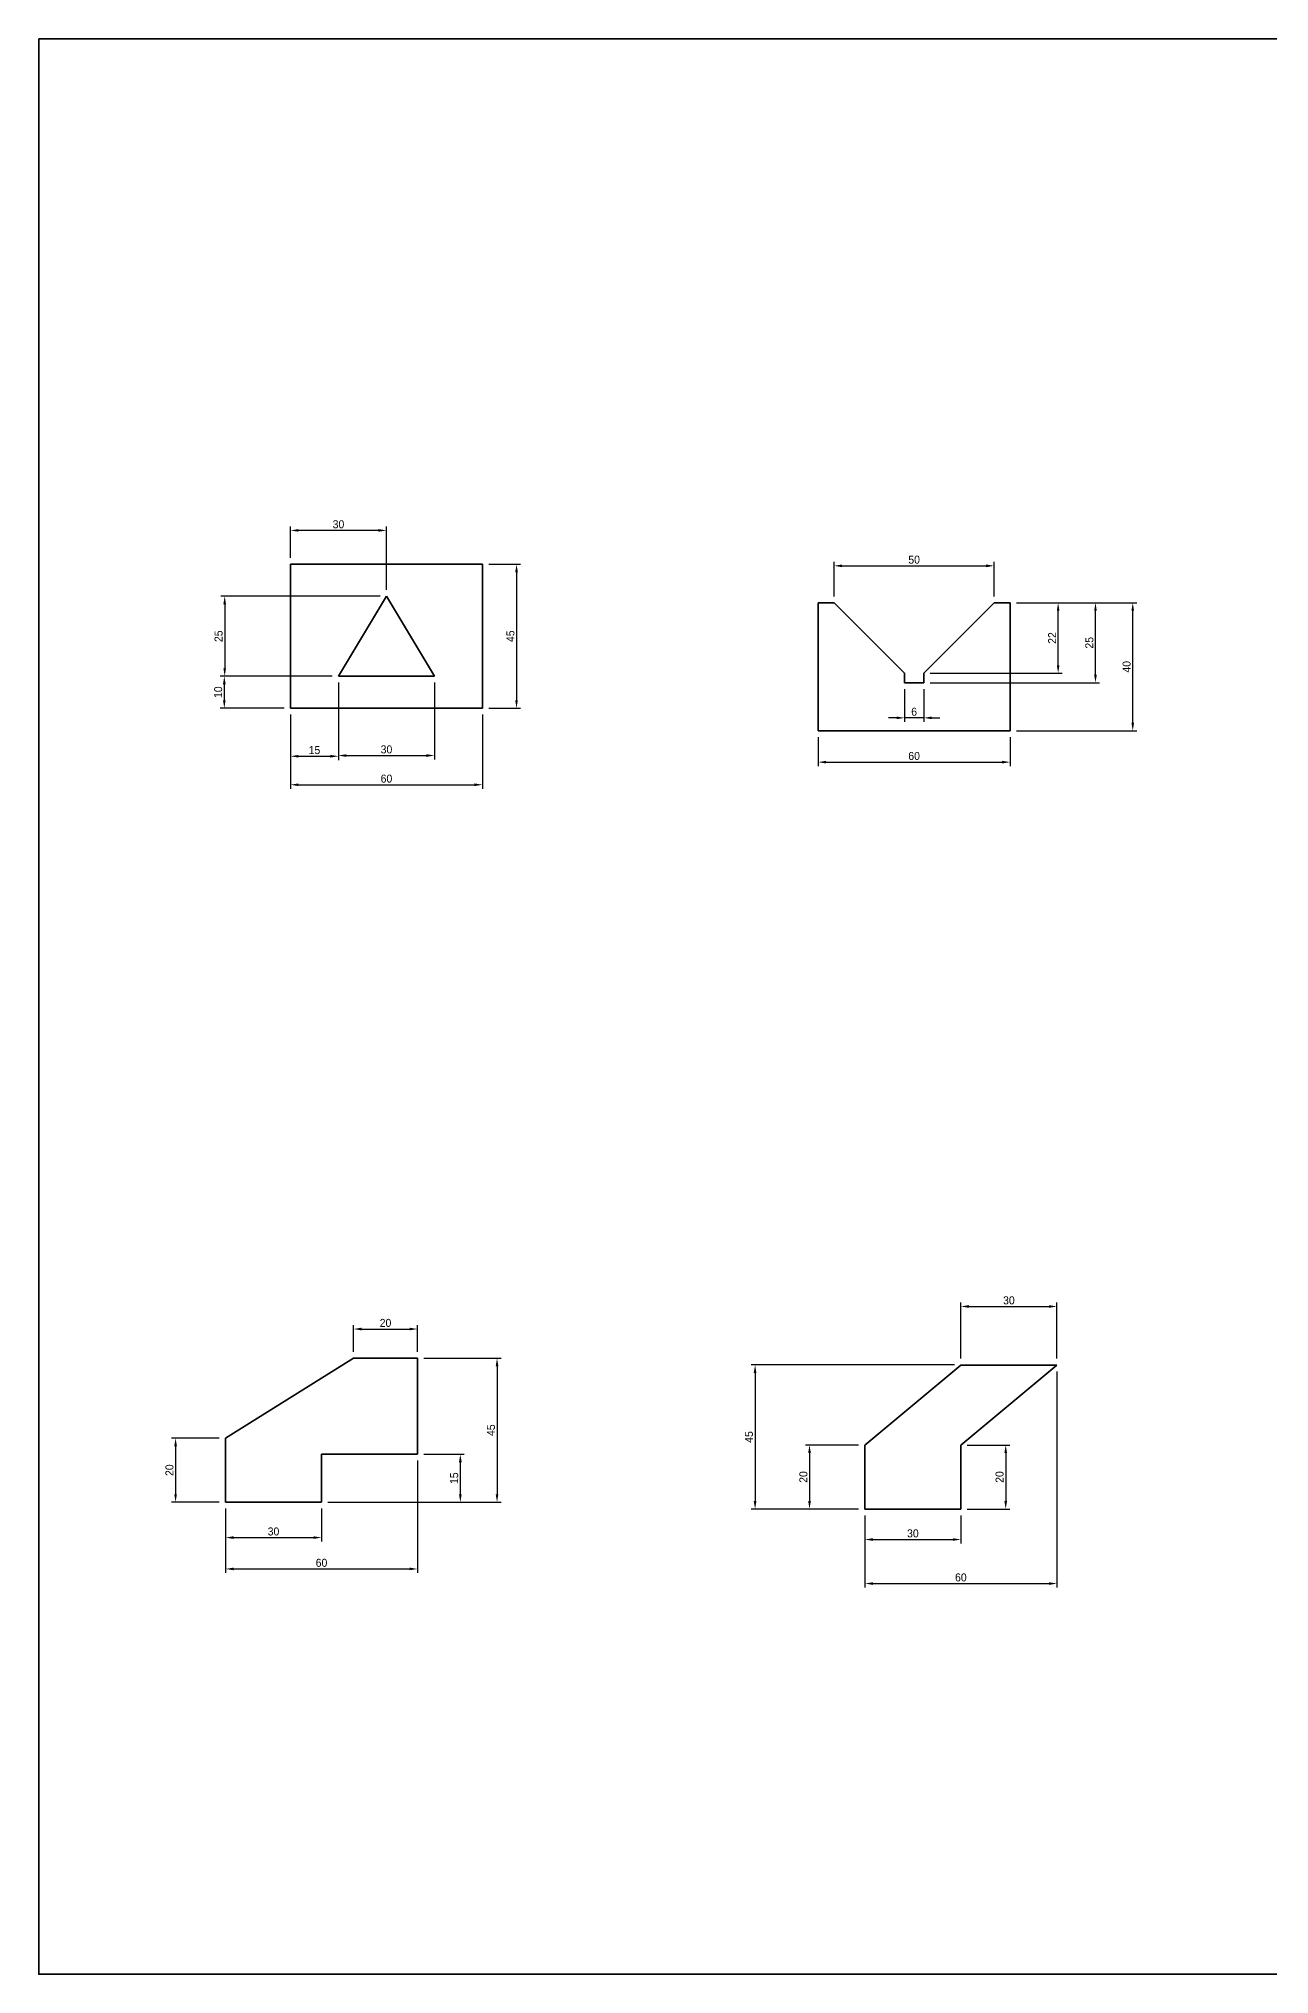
# Model space of a CAD drawing. Header units: millimetres. Extents: x 0 to 5010, y 0 to 6417.
# Drawn here: x 15 to 400, y 5812 to 6417 of the extents above; entities that cross this region are included whole.
import ezdxf

# ---------------------------------------------------------------- set-up
doc = ezdxf.new("R2010")
doc.units = ezdxf.units.MM
doc.header["$LTSCALE"] = 0.3
doc.layers.get('Defpoints').update_dxf_attribs({"color": 6})
for name, color, linetype, lineweight, plot in [('1_윤곽선', 4, 'Continuous', 35, False), ('2_외형선', 7, 'Continuous', 35, False), ('6_가는실선', 3, 'Continuous', 18, False)]:
    doc.layers.add(name, color=color, linetype=linetype, lineweight=lineweight, plot=plot)
doc.styles.get("Standard").update_dxf_attribs({"font": ''})
doc.styles.get('Standard').set_extended_font_data('Gulim')
doc.dimstyles.new('ISO-25', dxfattribs={"dimtxt": 2.5, "dimasz": 2.5, "dimexe": 1.25, "dimexo": 0.625, "dimtad": 1, "dimtxsty": 'Standard', "dimcen": 2.5, "dimadec": 0, "dimazin": 0, "dimtfac": 1, "dimtmove": 0, "dimatfit": 3, "dimfxl": 1, "dimtfill": 1, "dimarcsym": 0})

# ---------------------------------------------------------------- blocks, each defined once
blk = doc.blocks.new('*D1')
at = {"layer": '6_가는실선', "color": 0, "lineweight": -2, "transparency": 16777216}
for p, q in [((113.54, 6006.91), (113.54, 6015.27)), ((116.04, 6014.02), (131.04, 6014.02)), ((133.54, 6006.91), (133.54, 6015.27))]:
    blk.add_line(p, q, dxfattribs=at)
at = {"layer": '6_가는실선', "color": 0, "transparency": 16777216}
for points in [[(116.04, 6014.43), (116.04, 6013.6), (113.54, 6014.02)], [(131.04, 6014.43), (131.04, 6013.6), (133.54, 6014.02)]]:
    blk.add_solid(points, dxfattribs=at)
at = {"layer": 'Defpoints', "color": 0, "transparency": 16777216}
for p in [(133.54, 6014.02), (113.54, 6004.91), (133.54, 6004.91)]:
    blk.add_point(p, dxfattribs=at)
at = {"layer": '6_가는실선', "color": 0, "transparency": 16777216, "insert": (123.54, 6015.92), "char_height": 2.5, "attachment_point": 5, "bg_fill": 3, "box_fill_scale": 1.1, "bg_fill_color": 256, "bg_fill_true_color": 13158600, "bg_fill_transparency": 0}
blk.add_mtext('20', dxfattribs=at)
blk = doc.blocks.new('*D2')
at = {"layer": '6_가는실선', "color": 0, "lineweight": -2, "transparency": 16777216}
for p, q in [((135.54, 6004.91), (159.64, 6004.91)), ((158.39, 6002.41), (158.39, 5962.41)), ((105.54, 5959.91), (159.64, 5959.91))]:
    blk.add_line(p, q, dxfattribs=at)
at = {"layer": '6_가는실선', "color": 0, "transparency": 16777216}
for points in [[(157.98, 6002.41), (158.81, 6002.41), (158.39, 6004.91)], [(157.98, 5962.41), (158.81, 5962.41), (158.39, 5959.91)]]:
    blk.add_solid(points, dxfattribs=at)
at = {"layer": 'Defpoints', "color": 0, "transparency": 16777216}
for p in [(133.54, 6004.91), (103.54, 5959.91), (158.39, 5959.91)]:
    blk.add_point(p, dxfattribs=at)
at = {"layer": '6_가는실선', "color": 0, "transparency": 16777216, "insert": (156.49, 5982.41), "char_height": 2.5, "attachment_point": 5, "rotation": 90, "bg_fill": 3, "box_fill_scale": 1.1, "bg_fill_color": 256, "bg_fill_true_color": 13158600, "bg_fill_transparency": 0}
blk.add_mtext('45', dxfattribs=at)
blk = doc.blocks.new('*D3')
at = {"layer": '6_가는실선', "color": 0, "lineweight": -2, "transparency": 16777216}
for p, q in [((135.54, 5974.91), (148.17, 5974.91)), ((146.92, 5972.41), (146.92, 5962.41)), ((105.54, 5959.91), (148.17, 5959.91))]:
    blk.add_line(p, q, dxfattribs=at)
at = {"layer": '6_가는실선', "color": 0, "transparency": 16777216}
for points in [[(146.5, 5972.41), (147.34, 5972.41), (146.92, 5974.91)], [(146.5, 5962.41), (147.34, 5962.41), (146.92, 5959.91)]]:
    blk.add_solid(points, dxfattribs=at)
at = {"layer": 'Defpoints', "color": 0, "transparency": 16777216}
for p in [(133.54, 5974.91), (103.54, 5959.91), (146.92, 5959.91)]:
    blk.add_point(p, dxfattribs=at)
at = {"layer": '6_가는실선', "color": 0, "transparency": 16777216, "insert": (145.01, 5967.41), "char_height": 2.5, "attachment_point": 5, "rotation": 90, "bg_fill": 3, "box_fill_scale": 1.1, "bg_fill_color": 256, "bg_fill_true_color": 13158600, "bg_fill_transparency": 0}
blk.add_mtext('15', dxfattribs=at)
blk = doc.blocks.new('*D4')
at = {"layer": '6_가는실선', "color": 0, "lineweight": -2, "transparency": 16777216}
for p, q in [((133.54, 5972.91), (133.54, 5937.8)), ((73.54, 5957.91), (73.54, 5937.8)), ((76.04, 5939.05), (131.04, 5939.05))]:
    blk.add_line(p, q, dxfattribs=at)
at = {"layer": '6_가는실선', "color": 0, "transparency": 16777216}
for points in [[(76.04, 5939.47), (76.04, 5938.64), (73.54, 5939.05)], [(131.04, 5939.47), (131.04, 5938.64), (133.54, 5939.05)]]:
    blk.add_solid(points, dxfattribs=at)
at = {"layer": 'Defpoints', "color": 0, "transparency": 16777216}
for p in [(133.54, 5974.91), (73.54, 5959.91), (133.54, 5939.05)]:
    blk.add_point(p, dxfattribs=at)
at = {"layer": '6_가는실선', "color": 0, "transparency": 16777216, "insert": (103.54, 5940.96), "char_height": 2.5, "attachment_point": 5, "bg_fill": 3, "box_fill_scale": 1.1, "bg_fill_color": 256, "bg_fill_true_color": 13158600, "bg_fill_transparency": 0}
blk.add_mtext('60', dxfattribs=at)
blk = doc.blocks.new('*D5')
at = {"layer": '6_가는실선', "color": 0, "lineweight": -2, "transparency": 16777216}
for p, q in [((73.54, 5957.91), (73.54, 5947.6)), ((103.54, 5957.91), (103.54, 5947.6)), ((76.04, 5948.85), (101.04, 5948.85))]:
    blk.add_line(p, q, dxfattribs=at)
at = {"layer": '6_가는실선', "color": 0, "transparency": 16777216}
for points in [[(76.04, 5949.26), (76.04, 5948.43), (73.54, 5948.85)], [(101.04, 5949.26), (101.04, 5948.43), (103.54, 5948.85)]]:
    blk.add_solid(points, dxfattribs=at)
at = {"layer": 'Defpoints', "color": 0, "transparency": 16777216}
for p in [(73.54, 5959.91), (103.54, 5959.91), (103.54, 5948.85)]:
    blk.add_point(p, dxfattribs=at)
at = {"layer": '6_가는실선', "color": 0, "transparency": 16777216, "insert": (88.54, 5950.75), "char_height": 2.5, "attachment_point": 5, "bg_fill": 3, "box_fill_scale": 1.1, "bg_fill_color": 256, "bg_fill_true_color": 13158600, "bg_fill_transparency": 0}
blk.add_mtext('30', dxfattribs=at)
blk = doc.blocks.new('*D6')
at = {"layer": '6_가는실선', "color": 0, "lineweight": -2, "transparency": 16777216}
for p, q in [((71.54, 5979.91), (56.69, 5979.91)), ((57.94, 5977.41), (57.94, 5962.41)), ((71.54, 5959.91), (56.69, 5959.91))]:
    blk.add_line(p, q, dxfattribs=at)
at = {"layer": '6_가는실선', "color": 0, "transparency": 16777216}
for points in [[(57.52, 5977.41), (58.36, 5977.41), (57.94, 5979.91)], [(57.52, 5962.41), (58.36, 5962.41), (57.94, 5959.91)]]:
    blk.add_solid(points, dxfattribs=at)
at = {"layer": 'Defpoints', "color": 0, "transparency": 16777216}
for p in [(73.54, 5979.91), (57.94, 5959.91), (73.54, 5959.91)]:
    blk.add_point(p, dxfattribs=at)
at = {"layer": '6_가는실선', "color": 0, "transparency": 16777216, "insert": (56.03, 5969.91), "char_height": 2.5, "attachment_point": 5, "rotation": 90, "bg_fill": 3, "box_fill_scale": 1.1, "bg_fill_color": 256, "bg_fill_true_color": 13158600, "bg_fill_transparency": 0}
blk.add_mtext('20', dxfattribs=at)
blk = doc.blocks.new('*D7')
at = {"layer": '6_가는실선', "color": 0, "lineweight": -2, "transparency": 16777216}
for p, q in [((303.34, 6004.78), (303.34, 6022.31)), ((305.84, 6021.06), (330.84, 6021.06)), ((333.34, 6004.78), (333.34, 6022.31))]:
    blk.add_line(p, q, dxfattribs=at)
at = {"layer": '6_가는실선', "color": 0, "transparency": 16777216}
for points in [[(305.84, 6021.48), (305.84, 6020.64), (303.34, 6021.06)], [(330.84, 6021.48), (330.84, 6020.64), (333.34, 6021.06)]]:
    blk.add_solid(points, dxfattribs=at)
at = {"layer": 'Defpoints', "color": 0, "transparency": 16777216}
for p in [(333.34, 6021.06), (303.34, 6002.78), (333.34, 6002.78)]:
    blk.add_point(p, dxfattribs=at)
at = {"layer": '6_가는실선', "color": 0, "transparency": 16777216, "insert": (318.34, 6022.97), "char_height": 2.5, "attachment_point": 5, "bg_fill": 3, "box_fill_scale": 1.1, "bg_fill_color": 256, "bg_fill_true_color": 13158600, "bg_fill_transparency": 0}
blk.add_mtext('30', dxfattribs=at)
blk = doc.blocks.new('*D8')
at = {"layer": '6_가는실선', "color": 0, "lineweight": -2, "transparency": 16777216}
for p, q in [((301.34, 6002.78), (237.78, 6002.78)), ((239.03, 6000.28), (239.03, 5960.28)), ((271.34, 5957.78), (237.78, 5957.78))]:
    blk.add_line(p, q, dxfattribs=at)
at = {"layer": '6_가는실선', "color": 0, "transparency": 16777216}
for points in [[(238.61, 6000.28), (239.45, 6000.28), (239.03, 6002.78)], [(238.61, 5960.28), (239.45, 5960.28), (239.03, 5957.78)]]:
    blk.add_solid(points, dxfattribs=at)
at = {"layer": 'Defpoints', "color": 0, "transparency": 16777216}
for p in [(303.34, 6002.78), (239.03, 5957.78), (273.34, 5957.78)]:
    blk.add_point(p, dxfattribs=at)
at = {"layer": '6_가는실선', "color": 0, "transparency": 16777216, "insert": (237.12, 5980.28), "char_height": 2.5, "attachment_point": 5, "rotation": 90, "bg_fill": 3, "box_fill_scale": 1.1, "bg_fill_color": 256, "bg_fill_true_color": 13158600, "bg_fill_transparency": 0}
blk.add_mtext('45', dxfattribs=at)
blk = doc.blocks.new('*D9')
at = {"layer": '6_가는실선', "color": 0, "lineweight": -2, "transparency": 16777216}
for p, q in [((271.34, 5977.78), (254.79, 5977.78)), ((256.04, 5975.28), (256.04, 5960.28)), ((271.34, 5957.78), (254.79, 5957.78))]:
    blk.add_line(p, q, dxfattribs=at)
at = {"layer": '6_가는실선', "color": 0, "transparency": 16777216}
for points in [[(255.62, 5975.28), (256.46, 5975.28), (256.04, 5977.78)], [(255.62, 5960.28), (256.46, 5960.28), (256.04, 5957.78)]]:
    blk.add_solid(points, dxfattribs=at)
at = {"layer": 'Defpoints', "color": 0, "transparency": 16777216}
for p in [(273.34, 5977.78), (256.04, 5957.78), (273.34, 5957.78)]:
    blk.add_point(p, dxfattribs=at)
at = {"layer": '6_가는실선', "color": 0, "transparency": 16777216, "insert": (254.13, 5967.78), "char_height": 2.5, "attachment_point": 5, "rotation": 90, "bg_fill": 3, "box_fill_scale": 1.1, "bg_fill_color": 256, "bg_fill_true_color": 13158600, "bg_fill_transparency": 0}
blk.add_mtext('20', dxfattribs=at)
blk = doc.blocks.new('*D10')
at = {"layer": '6_가는실선', "color": 0, "lineweight": -2, "transparency": 16777216}
for p, q in [((305.34, 5977.78), (318.6, 5977.78)), ((317.35, 5975.28), (317.35, 5960.28)), ((305.34, 5957.78), (318.6, 5957.78))]:
    blk.add_line(p, q, dxfattribs=at)
at = {"layer": '6_가는실선', "color": 0, "transparency": 16777216}
for points in [[(316.93, 5975.28), (317.77, 5975.28), (317.35, 5977.78)], [(316.93, 5960.28), (317.77, 5960.28), (317.35, 5957.78)]]:
    blk.add_solid(points, dxfattribs=at)
at = {"layer": 'Defpoints', "color": 0, "transparency": 16777216}
for p in [(303.34, 5977.78), (303.34, 5957.78), (317.35, 5957.78)]:
    blk.add_point(p, dxfattribs=at)
at = {"layer": '6_가는실선', "color": 0, "transparency": 16777216, "insert": (315.44, 5967.78), "char_height": 2.5, "attachment_point": 5, "rotation": 90, "bg_fill": 3, "box_fill_scale": 1.1, "bg_fill_color": 256, "bg_fill_true_color": 13158600, "bg_fill_transparency": 0}
blk.add_mtext('20', dxfattribs=at)
blk = doc.blocks.new('*D11')
at = {"layer": '6_가는실선', "color": 0, "lineweight": -2, "transparency": 16777216}
for p, q in [((273.34, 5955.78), (273.34, 5947)), ((303.34, 5955.78), (303.34, 5947)), ((275.84, 5948.25), (300.84, 5948.25))]:
    blk.add_line(p, q, dxfattribs=at)
at = {"layer": '6_가는실선', "color": 0, "transparency": 16777216}
for points in [[(275.84, 5948.66), (275.84, 5947.83), (273.34, 5948.25)], [(300.84, 5948.66), (300.84, 5947.83), (303.34, 5948.25)]]:
    blk.add_solid(points, dxfattribs=at)
at = {"layer": 'Defpoints', "color": 0, "transparency": 16777216}
for p in [(273.34, 5957.78), (303.34, 5957.78), (303.34, 5948.25)]:
    blk.add_point(p, dxfattribs=at)
at = {"layer": '6_가는실선', "color": 0, "transparency": 16777216, "insert": (288.34, 5950.15), "char_height": 2.5, "attachment_point": 5, "bg_fill": 3, "box_fill_scale": 1.1, "bg_fill_color": 256, "bg_fill_true_color": 13158600, "bg_fill_transparency": 0}
blk.add_mtext('30', dxfattribs=at)
blk = doc.blocks.new('*D12')
at = {"layer": '6_가는실선', "color": 0, "lineweight": -2, "transparency": 16777216}
for p, q in [((333.34, 6000.78), (333.34, 5933.24)), ((273.34, 5955.78), (273.34, 5933.24)), ((275.84, 5934.49), (330.84, 5934.49))]:
    blk.add_line(p, q, dxfattribs=at)
at = {"layer": '6_가는실선', "color": 0, "transparency": 16777216}
for points in [[(275.84, 5934.9), (275.84, 5934.07), (273.34, 5934.49)], [(330.84, 5934.9), (330.84, 5934.07), (333.34, 5934.49)]]:
    blk.add_solid(points, dxfattribs=at)
at = {"layer": 'Defpoints', "color": 0, "transparency": 16777216}
for p in [(333.34, 6002.78), (273.34, 5957.78), (333.34, 5934.49)]:
    blk.add_point(p, dxfattribs=at)
at = {"layer": '6_가는실선', "color": 0, "transparency": 16777216, "insert": (303.34, 5936.39), "char_height": 2.5, "attachment_point": 5, "bg_fill": 3, "box_fill_scale": 1.1, "bg_fill_color": 256, "bg_fill_true_color": 13158600, "bg_fill_transparency": 0}
blk.add_mtext('60', dxfattribs=at)
blk = doc.blocks.new('*D50')
at = {"layer": '6_가는실선', "color": 0, "lineweight": -2, "transparency": 16777216}
for p, q in [((93.84, 6255), (93.84, 6264.81)), ((121.34, 6263.56), (96.34, 6263.56)), ((123.84, 6245), (123.84, 6264.81))]:
    blk.add_line(p, q, dxfattribs=at)
at = {"layer": '6_가는실선', "color": 0, "transparency": 16777216}
for points in [[(96.34, 6263.97), (96.34, 6263.14), (93.84, 6263.56)], [(121.34, 6263.97), (121.34, 6263.14), (123.84, 6263.56)]]:
    blk.add_solid(points, dxfattribs=at)
at = {"layer": 'Defpoints', "color": 0, "transparency": 16777216}
for p in [(93.84, 6263.56), (93.84, 6253), (123.84, 6243)]:
    blk.add_point(p, dxfattribs=at)
at = {"layer": '6_가는실선', "color": 0, "transparency": 16777216, "insert": (108.84, 6265.46), "char_height": 2.5, "attachment_point": 5, "bg_fill": 3, "box_fill_scale": 1.1, "bg_fill_color": 256, "bg_fill_true_color": 13158600, "bg_fill_transparency": 0}
blk.add_mtext('30', dxfattribs=at)
blk = doc.blocks.new('*D51')
at = {"layer": '6_가는실선', "color": 0, "lineweight": -2, "transparency": 16777216}
for p, q in [((121.84, 6243), (72.04, 6243)), ((73.29, 6240.5), (73.29, 6220.5)), ((106.84, 6218), (72.04, 6218))]:
    blk.add_line(p, q, dxfattribs=at)
at = {"layer": '6_가는실선', "color": 0, "transparency": 16777216}
for points in [[(72.87, 6240.5), (73.7, 6240.5), (73.29, 6243)], [(72.87, 6220.5), (73.7, 6220.5), (73.29, 6218)]]:
    blk.add_solid(points, dxfattribs=at)
at = {"layer": 'Defpoints', "color": 0, "transparency": 16777216}
for p in [(123.84, 6243), (73.29, 6218), (108.84, 6218)]:
    blk.add_point(p, dxfattribs=at)
at = {"layer": '6_가는실선', "color": 0, "transparency": 16777216, "insert": (71.38, 6230.5), "char_height": 2.5, "attachment_point": 5, "rotation": 90, "bg_fill": 3, "box_fill_scale": 1.1, "bg_fill_color": 256, "bg_fill_true_color": 13158600, "bg_fill_transparency": 0}
blk.add_mtext('25', dxfattribs=at)
blk = doc.blocks.new('*D52')
at = {"layer": '6_가는실선', "color": 0, "lineweight": -2, "transparency": 16777216}
for p, q in [((106.84, 6218), (71.91, 6218)), ((73.16, 6215.5), (73.16, 6210.5)), ((91.84, 6208), (71.91, 6208))]:
    blk.add_line(p, q, dxfattribs=at)
at = {"layer": '6_가는실선', "color": 0, "transparency": 16777216}
for points in [[(72.74, 6215.5), (73.58, 6215.5), (73.16, 6218)], [(72.74, 6210.5), (73.58, 6210.5), (73.16, 6208)]]:
    blk.add_solid(points, dxfattribs=at)
at = {"layer": 'Defpoints', "color": 0, "transparency": 16777216}
for p in [(108.84, 6218), (93.84, 6208)]:
    blk.add_point(p, dxfattribs=at)
at = {"layer": '6_가는실선', "color": 0, "transparency": 16777216, "insert": (71.25, 6213), "char_height": 2.5, "attachment_point": 5, "rotation": 90, "bg_fill": 3, "box_fill_scale": 1.1, "bg_fill_color": 256, "bg_fill_true_color": 13158600, "bg_fill_transparency": 0}
blk.add_mtext('10', dxfattribs=at)
at = {"layer": 'Defpoints', "color": 0, "transparency": 16777216}
blk.add_point((73.16, 6208), dxfattribs=at)
blk = doc.blocks.new('*D53')
at = {"layer": '6_가는실선', "color": 0, "lineweight": -2, "transparency": 16777216}
for p, q in [((108.84, 6216), (108.84, 6191.74)), ((93.84, 6206), (93.84, 6191.74)), ((96.34, 6192.99), (106.34, 6192.99))]:
    blk.add_line(p, q, dxfattribs=at)
at = {"layer": '6_가는실선', "color": 0, "transparency": 16777216}
for points in [[(96.34, 6193.4), (96.34, 6192.57), (93.84, 6192.99)], [(106.34, 6193.4), (106.34, 6192.57), (108.84, 6192.99)]]:
    blk.add_solid(points, dxfattribs=at)
at = {"layer": 'Defpoints', "color": 0, "transparency": 16777216}
for p in [(108.84, 6218), (93.84, 6208), (108.84, 6192.99)]:
    blk.add_point(p, dxfattribs=at)
at = {"layer": '6_가는실선', "color": 0, "transparency": 16777216, "insert": (101.34, 6194.9), "char_height": 2.5, "attachment_point": 5, "bg_fill": 3, "box_fill_scale": 1.1, "bg_fill_color": 256, "bg_fill_true_color": 13158600, "bg_fill_transparency": 0}
blk.add_mtext('15', dxfattribs=at)
blk = doc.blocks.new('*D54')
at = {"layer": '6_가는실선', "color": 0, "lineweight": -2, "transparency": 16777216}
for p, q in [((108.84, 6216), (108.84, 6191.96)), ((138.84, 6216), (138.84, 6191.96)), ((111.34, 6193.21), (136.34, 6193.21))]:
    blk.add_line(p, q, dxfattribs=at)
at = {"layer": '6_가는실선', "color": 0, "transparency": 16777216}
for points in [[(111.34, 6193.63), (111.34, 6192.79), (108.84, 6193.21)], [(136.34, 6193.63), (136.34, 6192.79), (138.84, 6193.21)]]:
    blk.add_solid(points, dxfattribs=at)
at = {"layer": 'Defpoints', "color": 0, "transparency": 16777216}
for p in [(108.84, 6218), (138.84, 6218), (138.84, 6193.21)]:
    blk.add_point(p, dxfattribs=at)
at = {"layer": '6_가는실선', "color": 0, "transparency": 16777216, "insert": (123.84, 6195.12), "char_height": 2.5, "attachment_point": 5, "bg_fill": 3, "box_fill_scale": 1.1, "bg_fill_color": 256, "bg_fill_true_color": 13158600, "bg_fill_transparency": 0}
blk.add_mtext('30', dxfattribs=at)
blk = doc.blocks.new('*D55')
at = {"layer": '6_가는실선', "color": 0, "lineweight": -2, "transparency": 16777216}
for p, q in [((155.84, 6253), (165.74, 6253)), ((164.49, 6250.5), (164.49, 6210.5)), ((155.84, 6208), (165.74, 6208))]:
    blk.add_line(p, q, dxfattribs=at)
at = {"layer": '6_가는실선', "color": 0, "transparency": 16777216}
for points in [[(164.07, 6250.5), (164.9, 6250.5), (164.49, 6253)], [(164.07, 6210.5), (164.9, 6210.5), (164.49, 6208)]]:
    blk.add_solid(points, dxfattribs=at)
at = {"layer": 'Defpoints', "color": 0, "transparency": 16777216}
for p in [(153.84, 6253), (153.84, 6208), (164.49, 6208)]:
    blk.add_point(p, dxfattribs=at)
at = {"layer": '6_가는실선', "color": 0, "transparency": 16777216, "insert": (162.58, 6230.5), "char_height": 2.5, "attachment_point": 5, "rotation": 90, "bg_fill": 3, "box_fill_scale": 1.1, "bg_fill_color": 256, "bg_fill_true_color": 13158600, "bg_fill_transparency": 0}
blk.add_mtext('45', dxfattribs=at)
blk = doc.blocks.new('*D56')
at = {"layer": '6_가는실선', "color": 0, "lineweight": -2, "transparency": 16777216}
for p, q in [((93.84, 6206), (93.84, 6182.83)), ((153.84, 6206), (153.84, 6182.83)), ((96.34, 6184.08), (151.34, 6184.08))]:
    blk.add_line(p, q, dxfattribs=at)
at = {"layer": '6_가는실선', "color": 0, "transparency": 16777216}
for points in [[(96.34, 6184.5), (96.34, 6183.67), (93.84, 6184.08)], [(151.34, 6184.5), (151.34, 6183.67), (153.84, 6184.08)]]:
    blk.add_solid(points, dxfattribs=at)
at = {"layer": 'Defpoints', "color": 0, "transparency": 16777216}
for p in [(93.84, 6208), (153.84, 6208), (153.84, 6184.08)]:
    blk.add_point(p, dxfattribs=at)
at = {"layer": '6_가는실선', "color": 0, "transparency": 16777216, "insert": (123.84, 6185.99), "char_height": 2.5, "attachment_point": 5, "bg_fill": 3, "box_fill_scale": 1.1, "bg_fill_color": 256, "bg_fill_true_color": 13158600, "bg_fill_transparency": 0}
blk.add_mtext('60', dxfattribs=at)
blk = doc.blocks.new('*D57')
at = {"layer": '6_가는실선', "color": 0, "lineweight": -2, "transparency": 16777216}
for p, q in [((258.73, 6198.94), (258.73, 6189.9)), ((318.73, 6198.94), (318.73, 6189.9)), ((261.23, 6191.15), (316.23, 6191.15))]:
    blk.add_line(p, q, dxfattribs=at)
at = {"layer": '6_가는실선', "color": 0, "transparency": 16777216}
for points in [[(261.23, 6191.57), (261.23, 6190.74), (258.73, 6191.15)], [(316.23, 6191.57), (316.23, 6190.74), (318.73, 6191.15)]]:
    blk.add_solid(points, dxfattribs=at)
at = {"layer": 'Defpoints', "color": 0, "transparency": 16777216}
for p in [(258.73, 6200.94), (318.73, 6200.94), (318.73, 6191.15)]:
    blk.add_point(p, dxfattribs=at)
at = {"layer": '6_가는실선', "color": 0, "transparency": 16777216, "insert": (288.73, 6193.06), "char_height": 2.5, "attachment_point": 5, "bg_fill": 3, "box_fill_scale": 1.1, "bg_fill_color": 256, "bg_fill_true_color": 13158600, "bg_fill_transparency": 0}
blk.add_mtext('60', dxfattribs=at)
blk = doc.blocks.new('*D58')
at = {"layer": '6_가는실선', "color": 0, "lineweight": -2, "transparency": 16777216}
for p, q in [((320.73, 6240.94), (358.3, 6240.94)), ((357.05, 6203.44), (357.05, 6238.44)), ((320.73, 6200.94), (358.3, 6200.94))]:
    blk.add_line(p, q, dxfattribs=at)
at = {"layer": '6_가는실선', "color": 0, "transparency": 16777216}
for points in [[(356.64, 6238.44), (357.47, 6238.44), (357.05, 6240.94)], [(356.64, 6203.44), (357.47, 6203.44), (357.05, 6200.94)]]:
    blk.add_solid(points, dxfattribs=at)
at = {"layer": 'Defpoints', "color": 0, "transparency": 16777216}
for p in [(318.73, 6240.94), (357.05, 6240.94), (318.73, 6200.94)]:
    blk.add_point(p, dxfattribs=at)
at = {"layer": '6_가는실선', "color": 0, "transparency": 16777216, "insert": (355.14, 6220.94), "char_height": 2.5, "attachment_point": 5, "rotation": 90, "bg_fill": 3, "box_fill_scale": 1.1, "bg_fill_color": 256, "bg_fill_true_color": 13158600, "bg_fill_transparency": 0}
blk.add_mtext('40', dxfattribs=at)
blk = doc.blocks.new('*D59')
at = {"layer": '6_가는실선', "color": 0, "lineweight": -2, "transparency": 16777216}
for p, q in [((320.73, 6240.94), (346.64, 6240.94)), ((345.39, 6218.44), (345.39, 6238.44)), ((293.73, 6215.94), (346.64, 6215.94))]:
    blk.add_line(p, q, dxfattribs=at)
at = {"layer": '6_가는실선', "color": 0, "transparency": 16777216}
for points in [[(344.98, 6238.44), (345.81, 6238.44), (345.39, 6240.94)], [(344.98, 6218.44), (345.81, 6218.44), (345.39, 6215.94)]]:
    blk.add_solid(points, dxfattribs=at)
at = {"layer": 'Defpoints', "color": 0, "transparency": 16777216}
for p in [(318.73, 6240.94), (345.39, 6240.94), (291.73, 6215.94)]:
    blk.add_point(p, dxfattribs=at)
at = {"layer": '6_가는실선', "color": 0, "transparency": 16777216, "insert": (343.49, 6228.44), "char_height": 2.5, "attachment_point": 5, "rotation": 90, "bg_fill": 3, "box_fill_scale": 1.1, "bg_fill_color": 256, "bg_fill_true_color": 13158600, "bg_fill_transparency": 0}
blk.add_mtext('25', dxfattribs=at)
blk = doc.blocks.new('*D60')
at = {"layer": '6_가는실선', "color": 0, "lineweight": -2, "transparency": 16777216}
for p, q in [((320.73, 6240.94), (334.99, 6240.94)), ((333.74, 6221.44), (333.74, 6238.44)), ((293.73, 6218.94), (334.99, 6218.94))]:
    blk.add_line(p, q, dxfattribs=at)
at = {"layer": '6_가는실선', "color": 0, "transparency": 16777216}
for points in [[(333.32, 6238.44), (334.15, 6238.44), (333.74, 6240.94)], [(333.32, 6221.44), (334.15, 6221.44), (333.74, 6218.94)]]:
    blk.add_solid(points, dxfattribs=at)
at = {"layer": 'Defpoints', "color": 0, "transparency": 16777216}
for p in [(318.73, 6240.94), (333.74, 6240.94), (291.73, 6218.94)]:
    blk.add_point(p, dxfattribs=at)
at = {"layer": '6_가는실선', "color": 0, "transparency": 16777216, "insert": (331.86, 6229.94), "char_height": 2.5, "attachment_point": 5, "rotation": 90, "bg_fill": 3, "box_fill_scale": 1.1, "bg_fill_color": 256, "bg_fill_true_color": 13158600, "bg_fill_transparency": 0}
blk.add_mtext('22', dxfattribs=at)
blk = doc.blocks.new('*D61')
at = {"layer": '6_가는실선', "color": 0, "lineweight": -2, "transparency": 16777216}
for p, q in [((285.73, 6213.94), (285.73, 6203.74)), ((291.73, 6213.94), (291.73, 6203.74)), ((283.23, 6204.99), (280.73, 6204.99)), ((291.73, 6204.99), (285.73, 6204.99)), ((294.23, 6204.99), (296.73, 6204.99))]:
    blk.add_line(p, q, dxfattribs=at)
at = {"layer": '6_가는실선', "color": 0, "transparency": 16777216}
for points in [[(283.23, 6205.4), (283.23, 6204.57), (285.73, 6204.99)], [(294.23, 6205.4), (294.23, 6204.57), (291.73, 6204.99)]]:
    blk.add_solid(points, dxfattribs=at)
at = {"layer": 'Defpoints', "color": 0, "transparency": 16777216}
for p in [(285.73, 6215.94), (291.73, 6215.94)]:
    blk.add_point(p, dxfattribs=at)
at = {"layer": '6_가는실선', "color": 0, "transparency": 16777216, "insert": (288.73, 6206.89), "char_height": 2.5, "attachment_point": 5, "bg_fill": 3, "box_fill_scale": 1.1, "bg_fill_color": 256, "bg_fill_true_color": 13158600, "bg_fill_transparency": 0}
blk.add_mtext('6', dxfattribs=at)
at = {"layer": 'Defpoints', "color": 0, "transparency": 16777216}
blk.add_point((285.73, 6204.99), dxfattribs=at)
blk = doc.blocks.new('*D62')
at = {"layer": '6_가는실선', "color": 0, "lineweight": -2, "transparency": 16777216}
for p, q in [((263.73, 6242.94), (263.73, 6253.74)), ((313.73, 6242.94), (313.73, 6253.74)), ((266.23, 6252.49), (311.23, 6252.49))]:
    blk.add_line(p, q, dxfattribs=at)
at = {"layer": '6_가는실선', "color": 0, "transparency": 16777216}
for points in [[(266.23, 6252.91), (266.23, 6252.07), (263.73, 6252.49)], [(311.23, 6252.91), (311.23, 6252.07), (313.73, 6252.49)]]:
    blk.add_solid(points, dxfattribs=at)
at = {"layer": 'Defpoints', "color": 0, "transparency": 16777216}
for p in [(313.73, 6252.49), (263.73, 6240.94), (313.73, 6240.94)]:
    blk.add_point(p, dxfattribs=at)
at = {"layer": '6_가는실선', "color": 0, "transparency": 16777216, "insert": (288.73, 6254.4), "char_height": 2.5, "attachment_point": 5, "bg_fill": 3, "box_fill_scale": 1.1, "bg_fill_color": 256, "bg_fill_true_color": 13158600, "bg_fill_transparency": 0}
blk.add_mtext('50', dxfattribs=at)

msp = doc.modelspace()

# ---------------------------------------------------------------- linework, layer by layer
at = {"layer": '2_외형선'}
for p, q in [((93.835, 6208.001), (93.835, 6253.001)), ((93.835, 6253.001), (153.835, 6253.001)), ((153.835, 6253.001), (153.835, 6208.001)), ((108.835, 6218.001), (123.835, 6243.001)), ((123.835, 6243.001), (138.835, 6218.001)), ((263.734, 6240.936), (258.734, 6240.936)), ((258.734, 6240.936), (258.734, 6200.936)), ((285.734, 6218.936), (263.734, 6240.936)), ((313.734, 6240.936), (291.734, 6218.936)), ((318.734, 6240.936), (313.734, 6240.936)), ((318.734, 6200.936), (318.734, 6240.936)), ((108.835, 6218.001), (138.835, 6218.001)), ((285.734, 6215.936), (285.734, 6218.936)), ((291.734, 6218.936), (291.734, 6215.936)), ((291.734, 6215.936), (285.734, 6215.936)), ((108.835, 6208.001), (93.835, 6208.001)), ((108.835, 6208.001), (138.835, 6208.001)), ((138.835, 6208.001), (153.835, 6208.001)), ((258.734, 6200.936), (318.734, 6200.936)), ((113.536, 6004.915), (73.536, 5979.915)), ((133.536, 6004.915), (113.536, 6004.915)), ((133.536, 5974.915), (133.536, 6004.915)), ((303.335, 6002.776), (273.335, 5977.776)), ((303.335, 5977.776), (333.335, 6002.776)), ((333.335, 6002.776), (303.335, 6002.776)), ((73.536, 5979.915), (73.536, 5959.915)), ((273.335, 5977.776), (273.335, 5957.776)), ((303.335, 5957.776), (303.335, 5977.776)), ((103.536, 5959.915), (103.536, 5974.915)), ((103.536, 5974.915), (133.536, 5974.915)), ((73.536, 5959.915), (103.536, 5959.915)), ((73.536, 5959.915), (73.536, 5959.915)), ((273.335, 5957.776), (303.335, 5957.776)), ((273.335, 5957.776), (273.335, 5957.776))]:
    msp.add_line(p, q, dxfattribs=at)

# ---------------------------------------------------------------- next in the draw order: dimensions: what is measured, and where the dimension line sits
at = {"layer": '6_가는실선'}
for base, p1, p2, picture, middle in [((93.835, 6263.557), (123.835, 6243.001), (93.835, 6253.001), '*D50', (108.835, 6265.463)), ((318.734, 6191.153), (258.734, 6200.936), (318.734, 6200.936), '*D57', (288.734, 6193.06)), ((333.335, 6021.06), (303.335, 6002.776), (333.335, 6002.776), '*D7', (318.335, 6022.967)), ((133.536, 6014.015), (113.536, 6004.915), (133.536, 6004.915), '*D1', (123.536, 6015.922))]:
    dim = msp.add_linear_dim(base=base, p1=p1, p2=p2, dimstyle='ISO-25', override={"dimexo": 2}, dxfattribs=at)
    dim.commit()
    dim.dimension.update_dxf_attribs({"geometry": picture, "text_midpoint": middle})
dim = msp.add_linear_dim(base=(164.485, 6208.001), p1=(153.835, 6253.001), p2=(153.835, 6208.001), angle=90, dimstyle='ISO-25', override={"dimexo": 2}, dxfattribs=at)
dim.commit()
dim.dimension.update_dxf_attribs({"geometry": '*D55', "text_midpoint": (162.577, 6230.501)})

# ---------------------------------------------------------------- next in the draw order: dimensions: what is measured, and where the dimension line sits
for base, p1, p2, picture, middle in [((73.288, 6218.001), (123.835, 6243.001), (108.835, 6218.001), '*D51', (71.381, 6230.501)), ((357.052, 6240.936), (318.734, 6200.936), (318.734, 6240.936), '*D58', (355.144, 6220.936)), ((158.395, 5959.915), (133.536, 6004.915), (103.536, 5959.915), '*D2', (156.487, 5982.415)), ((239.031, 5957.776), (303.335, 6002.776), (273.335, 5957.776), '*D8', (237.122, 5980.276))]:
    dim = msp.add_linear_dim(base=base, p1=p1, p2=p2, angle=90, dimstyle='ISO-25', override={"dimexo": 2}, dxfattribs=at)
    dim.commit()
    dim.dimension.update_dxf_attribs({"geometry": picture, "text_midpoint": middle})

# ---------------------------------------------------------------- next in the draw order: dimensions: what is measured, and where the dimension line sits
for base, p1, p2, picture, middle in [((345.394, 6240.936), (291.734, 6215.936), (318.734, 6240.936), '*D59', (343.488, 6228.436)), ((73.161, 6208.001), (108.835, 6218.001), (93.835, 6208.001), '*D52', (71.251, 6213.001)), ((256.04, 5957.776), (273.335, 5977.776), (273.335, 5957.776), '*D9', (254.133, 5967.776)), ((317.348, 5957.776), (303.335, 5977.776), (303.335, 5957.776), '*D10', (315.442, 5967.776)), ((146.921, 5959.915), (133.536, 5974.915), (103.536, 5959.915), '*D3', (145.011, 5967.415))]:
    dim = msp.add_linear_dim(base=base, p1=p1, p2=p2, angle=90, dimstyle='ISO-25', override={"dimexo": 2}, dxfattribs=at)
    dim.commit()
    dim.dimension.update_dxf_attribs({"geometry": picture, "text_midpoint": middle})

# ---------------------------------------------------------------- next in the draw order: dimensions: what is measured, and where the dimension line sits
dim = msp.add_linear_dim(base=(333.736, 6240.936), p1=(291.734, 6218.936), p2=(318.734, 6240.936), angle=90, dimstyle='ISO-25', override={"dimexo": 2}, dxfattribs=at)
dim.commit()
dim.dimension.update_dxf_attribs({"geometry": '*D60', "text_midpoint": (331.858, 6229.936)})
for base, p1, p2, picture, middle in [((108.835, 6192.986), (93.835, 6208.001), (108.835, 6218.001), '*D53', (101.335, 6194.896)), ((133.536, 5939.053), (73.536, 5959.915), (133.536, 5974.915), '*D4', (103.536, 5940.959)), ((303.335, 5948.245), (273.335, 5957.776), (303.335, 5957.776), '*D11', (288.335, 5950.152))]:
    dim = msp.add_linear_dim(base=base, p1=p1, p2=p2, dimstyle='ISO-25', override={"dimexo": 2}, dxfattribs=at)
    dim.commit()
    dim.dimension.update_dxf_attribs({"geometry": picture, "text_midpoint": middle})

# ---------------------------------------------------------------- next in the draw order: dimensions: what is measured, and where the dimension line sits
for base, p1, p2, picture, middle in [((313.734, 6252.491), (263.734, 6240.936), (313.734, 6240.936), '*D62', (288.734, 6254.397)), ((138.835, 6193.209), (108.835, 6218.001), (138.835, 6218.001), '*D54', (123.835, 6195.116)), ((285.734, 6204.986), (291.734, 6215.936), (285.734, 6215.936), '*D61', (288.734, 6206.893)), ((333.335, 5934.488), (273.335, 5957.776), (333.335, 6002.776), '*D12', (303.335, 5936.394)), ((103.536, 5948.848), (73.536, 5959.915), (103.536, 5959.915), '*D5', (88.536, 5950.755))]:
    dim = msp.add_linear_dim(base=base, p1=p1, p2=p2, dimstyle='ISO-25', override={"dimexo": 2}, dxfattribs=at)
    dim.commit()
    dim.dimension.update_dxf_attribs({"geometry": picture, "text_midpoint": middle})

# ---------------------------------------------------------------- next in the draw order: dimensions: what is measured, and where the dimension line sits
dim = msp.add_linear_dim(base=(153.835, 6184.084), p1=(93.835, 6208.001), p2=(153.835, 6208.001), dimstyle='ISO-25', override={"dimexo": 2}, dxfattribs=at)
dim.commit()
dim.dimension.update_dxf_attribs({"geometry": '*D56', "text_midpoint": (123.835, 6185.99)})
dim = msp.add_linear_dim(base=(57.94, 5959.915), p1=(73.536, 5979.915), p2=(73.536, 5959.915), angle=90, dimstyle='ISO-25', override={"dimexo": 2}, dxfattribs=at)
dim.commit()
dim.dimension.update_dxf_attribs({"geometry": '*D6', "text_midpoint": (56.033, 5969.915)})

# ---------------------------------------------------------------- next in the draw order: linework, layer by layer
at = {"layer": '1_윤곽선'}
msp.add_lwpolyline([(15.164, 6417.197), (1447.332, 6417.197), (1447.332, 5812.397), (15.164, 5812.397)], close=True, dxfattribs=at)

doc.saveas('drawing.dxf')
